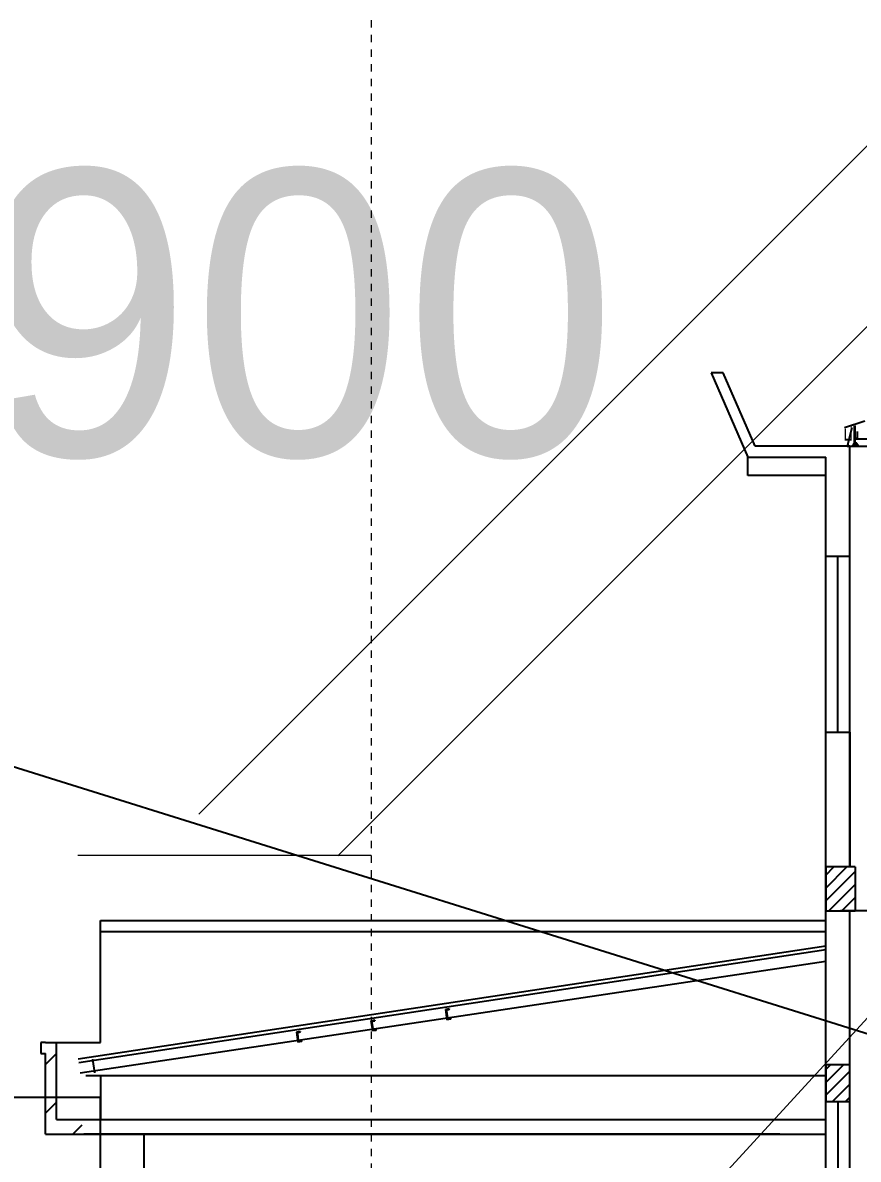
# Model space of a CAD drawing. Header units: inches. Extents: x 444671 to 463716, y 1783086 to 1794968.
# Drawn here: x 458194.8 to 458206.21, y 1789121.81 to 1789137.32 of the extents above; entities that cross this region are included whole.
import ezdxf

# ---------------------------------------------------------------- set-up
doc = ezdxf.new("R2010")
doc.units = ezdxf.units.IN
doc.header["$MEASUREMENT"] = 0
doc.linetypes.add('CENTER', pattern=[2, 1.25, -0.25, 0.25, -0.25])
for name, color, linetype in [('CONGTRINH', 2, 'Continuous'), ('khoanmoi', 3, 'Continuous'), ('Tam', 1, 'CENTER')]:
    doc.layers.add(name, color=color, linetype=linetype)
for name, color, linetype, lineweight in [('doi', 33, 'Continuous', 25), ('DVL', 7, 'Continuous', 18), ('nuocngam', 5, 'Continuous', 20), ('tham', 145, 'Continuous', 13), ('thoc', 252, 'Continuous', 13)]:
    doc.layers.add(name, color=color, linetype=linetype, lineweight=lineweight)
doc.styles.add('VNTHUONG', font='')
doc.styles.get('VNTHUONG').set_extended_font_data('.VnTime')
doc.linetypes.add('_lA1', pattern='A,2,-0.2,["x",Standard,S=0.1,R=0,X=-0.1,Y=-0.05],-0.1', length=2.3)
pattern_1 = [(44.99999666494666, (-946.5951823234791, 33.96054095588624), (-0.08838835184653966, 0.08838834155678174), [])]

# ---------------------------------------------------------------- blocks, each defined once
blk = doc.blocks.new('A$C7D350064')
at = {"layer": 'CONGTRINH'}
h = blk.add_hatch(dxfattribs=at)
h.set_pattern_fill('ANSI31', color=256, scale=1000, style=0)
h.set_pattern_definition(pattern_1)
h.paths.add_polyline_path([(-12.59985756338574, 87.44677179399878), (-12.26985754811903, 87.44677179399878), (-12.26985754823545, 86.8467718353495), (-12.59985756332753, 86.8467718353495)])
h.paths.add_polyline_path([(-12.26985754771158, 87.44677179399878), (-12.19985754485242, 87.44677179399878), (-12.19985754485242, 86.8467718353495), (-12.26985754765337, 86.8467718353495)])
h = blk.add_hatch(dxfattribs=at)
h.set_pattern_fill('SACNCR', color=256, scale=5000, style=0)
h.set_pattern_definition([(44.99999666494666, (-11.78734306420665, -2.685118984431028), (-0.3314563194245237, 0.3314562808379315), []), (44.99999666494666, (-11.4558867434389, -2.685118984431028), (-0.3314563194245237, 0.3314562808379315), [0, -0.4687499949795901])])
edge = h.paths.add_edge_path()
edge.add_line((-23.2498580699903, 84.09831819077954), (-23.2498580699903, 83.7983182114549))
edge.add_line((-23.2498580699903, 83.7983182114549), (-22.74985804624157, 83.7983182114549))
edge.add_line((-22.74985804624157, 83.7983182114549), (-22.74985804624157, 83.96514423238114))
edge.add_ellipse((-22.65640694694594, 84.04808255750686), major_axis=(-0.08835121324727192, 0.08835121324727191), ratio=0.9999999922014468, start_angle=68.4708341967571, end_angle=86.58921780960418, ccw=False)
edge.add_line((-22.77101664664224, 83.99831819767132), (-23.09985806286568, 83.99831819767132))
edge.add_line((-23.09985806286568, 83.99831819767132), (-23.09985806286568, 85.04831812530756))
edge.add_line((-23.09985806286568, 85.04831812530756), (-23.17485690576723, 85.04831812530756))
edge.add_line((-23.17485690576723, 85.04831812530756), (-23.24985574866878, 85.04831812530756))
edge.add_line((-23.24985574866878, 85.04831812530756), (-23.30985575151863, 85.04831812530756))
edge.add_line((-23.30985575151863, 85.04831812530756), (-23.30985575151863, 84.89831813564524))
edge.add_line((-23.30985575151863, 84.89831813564524), (-23.2498580699903, 84.89831813564524))
edge.add_line((-23.2498580699903, 84.89831813564524), (-23.2498580699903, 84.09831819077954))
h = blk.add_hatch(dxfattribs=at)
h.set_pattern_fill('ANSI31', color=256, scale=1000, style=0)
h.set_pattern_definition(pattern_1)
h.paths.add_polyline_path([(-12.59985756315291, 84.74635361297987), (-12.26985754806083, 84.74635361297987), (-12.26985754806083, 84.24635364743881), (-12.5998575630947, 84.24635364743881)])
for p, q in [((-13.99921153648756, 94.18668702268042), (-14.16464291984448, 94.18668702244759)), ((-14.16464291984448, 94.18668702244759), (-13.66319099126849, 93.03473247564398)), ((-13.56305539951427, 93.1847324653063), (-13.99921153648756, 94.18668702268042)), ((-12.34542908938602, 93.44272644841112), (-12.06813098024577, 93.53272644244134)), ((-12.33782908902504, 93.41315062344074), (-12.32782908855006, 93.41315062344074)), ((-12.33782908902504, 93.39815062447451), (-12.32782908855006, 93.39815062447451)), ((-12.33782908902504, 93.38315062550828), (-12.32782908855006, 93.38315062550828)), ((-12.33782908902504, 93.36815062654205), (-12.32782908855006, 93.36815062654205)), ((-12.29738757765153, 93.20812037005089), (-12.23738757485989, 93.44272644864395)), ((-12.25982908532023, 93.45815062033944), (-12.24982908484526, 93.45815062033944)), ((-12.25982908532023, 93.4431506213732), (-12.24982908484526, 93.4431506213732)), ((-12.25982908532023, 93.42815062240697), (-12.24982908484526, 93.42815062240697)), ((-12.25982908532023, 93.41315062344074), (-12.24982908484526, 93.41315062344074)), ((-12.25982908532023, 93.39815062447451), (-12.24982908484526, 93.39815062447451)), ((-12.25982908532023, 93.38315062550828), (-12.24982908484526, 93.38315062550828)), ((-12.25982908532023, 93.36815062654205), (-12.24982908484526, 93.36815062654205)), ((-12.21942908340134, 93.4561349011492), (-12.20942908292636, 93.4561349011492)), ((-12.21942908340134, 93.44113490218297), (-12.20942908292636, 93.44113490218297)), ((-12.21942908340134, 93.42613490321673), (-12.20942908292636, 93.42613490321673)), ((-12.21942908340134, 93.41315062344074), (-12.20942908292636, 93.41315062344074)), ((-12.21942908340134, 93.39815062447451), (-12.20942908292636, 93.39815062447451)), ((-12.21942908340134, 93.38315062550828), (-12.20942908292636, 93.38315062550828)), ((-12.21942908340134, 93.36815062654205), (-12.20942908292636, 93.36815062654205)), ((-12.19142908207141, 93.4561349011492), (-12.20142908254638, 93.4561349011492)), ((-12.19142908207141, 93.44113490218297), (-12.20142908254638, 93.44113490218297)), ((-12.19142908207141, 93.42613490321673), (-12.20142908254638, 93.42613490321673)), ((-12.19142908207141, 93.41315062344074), (-12.20142908254638, 93.41315062344074)), ((-12.19142908207141, 93.39815062447451), (-12.20142908254638, 93.39815062447451)), ((-12.19142908207141, 93.38315062550828), (-12.20142908254638, 93.38315062550828)), ((-12.19142908207141, 93.36815062654205), (-12.20142908254638, 93.36815062654205)), ((-12.17342908121645, 93.38872645236552), (-12.17342908121645, 93.2887264592573)), ((-12.33782908902504, 93.35315062757581), (-12.32782908855006, 93.35315062757581)), ((-12.33782908902504, 93.33815062860958), (-12.32782908855006, 93.33815062860958)), ((-12.33782908902504, 93.32315062964335), (-12.32782908855006, 93.32315062964335)), ((-12.33782908902504, 93.30815063067712), (-12.32782908855006, 93.30815063067712)), ((-12.33782908902504, 93.29315063171089), (-12.32782908855006, 93.29315063171089)), ((-12.33782908902504, 93.27815063274466), (-12.32782908855006, 93.27815063274466)), ((-12.32542908843607, 93.27672645985149), (-12.26242908544373, 93.27672645985149)), ((-12.29738757765153, 93.20812037005089), (-12.29738757765153, 93.17272646725178)), ((-12.25982908532023, 93.35315062757581), (-12.24982908484526, 93.35315062757581)), ((-12.25982908532023, 93.33815062860958), (-12.24982908484526, 93.33815062860958)), ((-12.25982908532023, 93.32315062964335), (-12.24982908484526, 93.32315062964335)), ((-12.25982908532023, 93.30815063067712), (-12.24982908484526, 93.30815063067712)), ((-12.25982908532023, 93.29315063171089), (-12.24982908484526, 93.29315063171089)), ((-12.25982908532023, 93.27815063274466), (-12.24982908484526, 93.27815063274466)), ((-12.23447530693375, 93.2009305646643), (-12.23447530693375, 93.1929264657665)), ((-12.15874663298018, 93.2009305646643), (-12.23447530693375, 93.2009305646643)), ((-12.22742908395594, 93.21596994693391), (-12.22742908395594, 93.20112646534108)), ((-12.21942908340134, 93.35315062757581), (-12.20942908292636, 93.35315062757581)), ((-12.21942908340134, 93.33815062860958), (-12.20942908292636, 93.33815062860958)), ((-12.21942908340134, 93.32315062964335), (-12.20942908292636, 93.32315062964335)), ((-12.21942908340134, 93.30815063067712), (-12.20942908292636, 93.30815063067712)), ((-12.21942908340134, 93.29315063171089), (-12.20942908292636, 93.29315063171089)), ((-12.21942908340134, 93.27815063274466), (-12.20942908292636, 93.27815063274466)), ((-12.21942908340134, 93.26315063377842), (-12.20942908292636, 93.26315063377842)), ((-12.21942908340134, 93.24815063481219), (-12.20942908292636, 93.24815063481219)), ((-12.21942908340134, 93.23315063584596), (-12.20942908292636, 93.23315063584596)), ((-12.21261761232745, 93.20112646534108), (-12.21261761232745, 93.21604653634131)), ((-12.18742908211425, 93.24093131441623), (-12.20742908300599, 93.24093131441623)), ((-12.20742908300599, 93.24093131441623), (-12.20742908300599, 93.22093397309072)), ((-12.18742908211425, 93.22093397332355), (-12.20742908300599, 93.22093397309072)), ((-12.19142908207141, 93.35315062757581), (-12.20142908254638, 93.35315062757581)), ((-12.19142908207141, 93.33815062860958), (-12.20142908254638, 93.33815062860958)), ((-12.19142908207141, 93.32315062964335), (-12.20142908254638, 93.32315062964335)), ((-12.19142908207141, 93.30815063067712), (-12.20142908254638, 93.30815063067712)), ((-12.19142908207141, 93.29315063171089), (-12.20142908254638, 93.29315063171089)), ((-12.19142908207141, 93.26315063377842), (-12.20142908254638, 93.26315063377842)), ((-12.19142908207141, 93.24815063481219), (-12.20142908254638, 93.24815063481219)), ((-12.19142908207141, 93.23315063584596), (-12.20142908254638, 93.23315063584596)), ((-12.18793129903497, 93.28122645965777), (-12.18793129903497, 93.28922645910643)), ((-12.17793787748087, 93.28922645910643), (-12.18793129903497, 93.28922645910643)), ((-12.00542907323688, 93.28122645965777), (-12.18793129903497, 93.28122645965777)), ((-12.18742908211425, 93.24093131441623), (-12.18742908211425, 93.22093397332355)), ((-12.18224055273458, 93.20112646534108), (-12.18224055273458, 93.21604653634131)), ((-12.16742908110609, 93.21596994693391), (-12.16742908110609, 93.20112646534108)), ((-12.16566262941342, 93.28180427011102), (-12.16566262941342, 93.28922645910643)), ((-12.15874663298018, 93.1929264657665), (-12.15874663298018, 93.2009305646643)), ((-12.2698575486429, 93.18472646642476), (-13.56305539951427, 93.1847324653063)), ((-12.29738757765153, 93.18472646642476), (-11.89985753106885, 93.18472646642476)), ((-12.26985754771158, 87.44677179399878), (-12.26985754823545, 93.18478946550749)), ((-12.26985754771158, 87.44677179399878), (-12.26985754905036, 93.18478946550749)), ((-12.26985754905036, 93.18472646642476), (-11.89985753106885, 93.18472646642476)), ((-12.24416486156406, 93.1929264657665), (-12.24416486156406, 93.18472646642476)), ((-12.24416486156406, 93.1929264657665), (-12.15061028429773, 93.1929264657665)), ((-12.23447530693375, 93.1929264657665), (-12.15874663298018, 93.1929264657665)), ((-13.66319099126849, 93.03473247564398), (-12.59985756431706, 93.03473247564398)), ((-13.66319094185019, 92.78486492508091), (-13.66319099126849, 93.03473247564398)), ((-12.59985756303649, 77.79831527243368), (-12.59985756431706, 93.03473247564398)), ((-12.59985756425885, 92.78486493439414), (-13.66319094185019, 92.78486492508091)), ((-12.59985756519018, 91.68478958518244), (-12.26985754957423, 91.68478958518244)), ((-12.4348575565964, 89.28478975058533), (-12.4348575565964, 91.68478958518244)), ((-12.59985756437527, 86.8467718353495), (-12.59985756437527, 89.28478975058533)), ((-12.59985756437527, 89.28478975058533), (-12.26985754870111, 89.28478975058533)), ((-12.26985754870111, 89.28478975058533), (-12.26985754893394, 87.44677179399878)), ((-12.19985754485242, 87.44677179399878), (-12.59985756379319, 87.44677179399878)), ((-12.59985756379319, 87.44677179399878), (-12.59985756379319, 86.8467718353495)), ((-12.19985754485242, 87.44677179399878), (-12.19985754485242, 86.8467718353495)), ((-12.59985756379319, 86.8467718353495), (-12.19985754485242, 86.8467718353495)), ((-10.65137471584603, 86.8467718353495), (-12.39985755470116, 86.8467718353495)), ((-12.26985754852649, 77.79831527243368), (-12.26985754776979, 86.8467718353495)), ((-22.49985803436721, 85.04831812530756), (-22.49985803436721, 86.71288938610815)), ((-22.49985803436721, 86.71288938610815), (-12.59985756379319, 86.71288938610815)), ((-22.49985803436721, 86.56288939644583), (-12.59985756373499, 86.56288939644583)), ((-12.59985756373499, 86.36304991366342), (-22.80287667264929, 84.82386216451414)), ((-12.59985756373499, 86.31248417845927), (-22.79541825631168, 84.7744215768762)), ((-22.7745102334884, 84.63582581002265), (-12.59985756373499, 86.1611964830663)), ((-17.73791038931813, 85.50715763517655), (-17.78983016929124, 85.49937388929538)), ((-17.78983016929124, 85.49937388929538), (-17.76907351147383, 85.36092115892097)), ((-17.7773504749639, 85.47514803428203), (-17.76424661249621, 85.3877415957395)), ((-17.76424793718616, 85.4947301375214), (-17.73860258783679, 85.50107682263479)), ((-17.73791038931813, 85.50715763517655), (-17.73729233408812, 85.50303503288887)), ((-18.75480043888092, 85.35375356022269), (-18.80672021885403, 85.34596981457435)), ((-18.80672021879582, 85.34596981457435), (-18.78596356103662, 85.20751708419994)), ((-18.79424052452669, 85.32174395956099), (-18.781136662059, 85.23433752101846)), ((-18.78113798674894, 85.34132606280036), (-18.75549263739958, 85.34767274791375)), ((-18.75480043888092, 85.35375356022269), (-18.75418238359271, 85.34963095816784)), ((-17.71715373155894, 85.36870490480214), (-17.76907351147383, 85.36092115892097)), ((-17.74597771896515, 85.3728626568336), (-17.71959867619444, 85.37431540084071)), ((-17.71715373155894, 85.36870490480214), (-17.71777178678894, 85.37282750685699)), ((-19.77169048844371, 85.20034948550165), (-19.82361026835861, 85.19256573985331)), ((-19.82361026835861, 85.19256573985331), (-19.80285361054121, 85.05411300924607)), ((-19.81113057403127, 85.16833988483995), (-19.79802671156358, 85.08093344629742)), ((-19.79802803625353, 85.18792198807932), (-19.77238268690417, 85.19426867319271)), ((-19.77169048844371, 85.20034948550165), (-19.7710724331555, 85.1962268834468)), ((-18.73404378106352, 85.21530082984827), (-18.78596356103662, 85.20751708419994)), ((-18.76286776852794, 85.21945858187973), (-18.73648872569902, 85.22091132588685)), ((-18.73404378106352, 85.21530082984827), (-18.73466183635173, 85.21942343213595)), ((-23.24985574866878, 85.04831812530756), (-23.30985575151863, 85.04831812530756)), ((-23.30985575151863, 85.04831812530756), (-23.30985575151863, 84.89831813564524)), ((-23.24985194113106, 85.04831812530756), (-23.24985574866878, 85.04831812530756)), ((-23.24985574866878, 85.04831812530756), (-23.09985806286568, 85.04831812530756)), ((-23.17485690576723, 85.04831812530756), (-22.49985803436721, 85.04831812530756)), ((-23.09985806286568, 83.99831819767132), (-23.09985806286568, 85.04831812530756)), ((-19.75128085102187, 85.06419186596759), (-19.8031948042335, 85.05636935285293)), ((-19.78010793513386, 85.06832809350453), (-19.75372998445528, 85.06980053475127)), ((-19.75128085102187, 85.06419186596759), (-19.75190198456403, 85.06831400538795)), ((-23.30985575151863, 84.89831813564524), (-23.24985841062153, 84.89831813564524)), ((-23.2498580699903, 84.09831819077954), (-23.2498580699903, 84.89831813564524)), ((-22.57451022398891, 84.63582581002265), (-22.6028766631498, 84.82386216451414)), ((-12.26985754806083, 84.74635361297987), (-12.59985756361857, 84.74635361297987)), ((-12.59985756361857, 84.74635361297987), (-12.59985756361857, 84.24635364743881)), ((-12.26985754806083, 84.24635364743881), (-12.26985754806083, 84.74635361297987)), ((-22.6998580438667, 84.5983181563206), (-12.59985756356036, 84.5983181563206)), ((-22.49985803436721, 84.5983181563206), (-22.49985803436721, 83.99831819767132)), ((-22.49985803436721, 84.2983215295244), (-30.49985841434682, 84.2983215295244)), ((-22.49985803436721, 77.79832197749056), (-22.49985803436721, 84.2983215295244)), ((-12.59985756361857, 84.24635364743881), (-12.26985754806083, 84.24635364743881)), ((-12.43485755578149, 84.24635364743881), (-12.4348575558397, 78.99831518973224)), ((-23.2498580699903, 83.7983182114549), (-23.2498580699903, 84.09831819077954)), ((-23.09985806286568, 83.99831819767132), (-22.49985803436721, 83.99831819767132)), ((-22.6998580438667, 83.99831819767132), (-12.59985756356036, 83.99831819767132)), ((-23.2498580699903, 83.7983182114549), (-22.49985803436721, 83.7983182114549)), ((-22.72469684865791, 83.7983182114549), (-12.59985756350216, 83.7983182114549)), ((-13.22469639743213, 83.7983182114549), (-22.72469684865791, 83.7983182114549)), ((-21.89985800586874, 77.79831862496212), (-21.89985800586874, 83.7983182114549))]:
    blk.add_line(p, q, dxfattribs=at)
for centre, major_axis, ratio, start_param, end_param in [((-12.19742908253102, 93.13787222118117), (-0.0591576514566903, 0.0591576514566903), 0.999999999960745, -0.665582463528015, -0.4186436398454667), ((-12.21992923051585, 93.19780704495497), (0.01389494228381787, 0.01389494228381787), 0.9999999999920927, 0.4041442209729685, 1.176993931832552), ((-12.19736801937688, 93.16178136202507), (0.03954708278097005, 0.03954708278097005), 0.9999999999998367, 0.5115055372261672, 1.061559695636481), ((-12.19742908253102, 93.13787222118117), (0.05915765145717528, 0.05915765145717528), 0.9999999999816597, 0.4186436400929356, 0.6655824638898599), ((-12.1749289346044, 93.19780704495497), (0.01389494228441085, 0.01389494228441085), 0.9999999999442261, 0.393802395296792, 1.166652106051237), ((-17.76004388165893, 85.47774261632003), (-0.01237436851574229, 0.01237436851574229), 0.999999999840051, -0.5427935674406874, 0.934208602992034), ((-17.73902299342444, 85.50277557480149), (0.001237436879350585, 0.001237436879350584), 0.9999999822557174, 4.169595433842948, 5.646597508537194), ((-18.77693393116351, 85.32433854159899), (0.0123743685867791, 0.01237436858677909), 0.9999999901981618, 1.028002766988943, 2.505004925025013), ((-18.75591304292902, 85.34937150008045), (0.001237436870748065, 0.001237436870748065), 0.9999999873433203, 4.169595399305282, 5.646597510969162), ((-17.74694001919124, 85.3903361777775), (0.01237436853706393, 0.01237436853706393), 0.9999999969498644, 2.505004928252451, 3.982007156495485), ((-17.71950244612526, 85.37256804853678), (0.001237436931917099, 0.001237436931917098), 0.9999999661405613, 5.646597637340938, 7.123599845381311), ((-19.7938239807263, 85.17093446664512), (-0.01237436858804068, 0.01237436858804068), 0.9999999996567072, -0.5427935707179681, 0.9342085899221089), ((-19.77280309249181, 85.19596742512658), (-0.001237436816448075, 0.001237436816448076), 0.9999999631899257, 2.598799114881178, 4.075801339395955), ((-18.76383006869582, 85.23693210305646), (-0.01237436870236428, 0.01237436870236428), 0.9999999878839181, 0.9342086082141448, 2.411210818110617), ((-18.73639249568805, 85.21916397381574), (0.001237436852216444, 0.001237436852216444), 0.9999999996381743, 5.646597648421999, 7.123599802838614), ((-19.78108328289818, 85.08580089104362), (0.01237436857951545, 0.01237436857951544), 0.9999999889356388, 2.50575163776149, 3.98275387923307), ((-19.75363244966138, 85.06805325509049), (-0.001237436875059662, 0.001237436875059662), 0.9999999044534573, 4.07654793705402, 5.553550165982711)]:
    blk.add_ellipse(centre, major_axis=major_axis, ratio=ratio, start_param=start_param, end_param=end_param, dxfattribs=at)
at = {"layer": 'doi', "linetype": '_lA1', "ltscale": 20, "flags": 128}
blk.add_lwpolyline([(-178.2734188441536, 122.3101809478831), (-171.065219511569, 118.7018509730697), (-157.3768200608902, 111.0663365214132), (-150.3441687797313, 107.3424234220292), (-145.3551912104595, 105.4804668722209), (-134.3333693009336, 101.0767820803449), (-126.2187778087682, 98.07362788333558), (-119.9675499630393, 96.15163573250175), (-117.5632561203092, 95.85131557448767), (-116.0317779330071, 96.08458729088306), (-110.9225936534349, 96.92546477983706), (-102.6877954509691, 98.54713677265681), (-98.05943801254034, 99.08774148765951), (-95.71524752501864, 99.08774148765951), (-89.16350290353876, 98.60721975797787), (-83.1526884783525, 97.76634226879105), (-76.99684377916856, 95.89306092937477), (-69.00716829072917, 94.49722135579214), (-65.37789942638483, 93.99120700289495), (-63.56330490345135, 93.18998997029848), (-60.60922100738389, 93.6116607002914), (-58.11936169763794, 93.52731707761995), (-44.01031857950147, 91.70075641898438), (-36.59214378532488, 91.29642825410701), (-25.59977491432801, 89.4095476900693), (-11.74479418585543, 85.08286199183203), (-1.494178939494304, 80.29835152742453), (6.695521791989449, 76.6417711742688), (16.33911709696986, 74.82231812435202), (27.1965926476405, 72.32896900479682), (35.08689406281337, 72.19420874468051), (47.52661238762084, 72.72912737261504), (52.92162683291826, 72.79650750290602), (60.27235496690264, 72.39217933802865), (63.91399570385693, 71.85309091280214), (66.4092028553132, 70.97705445298925), (71.93911062082043, 69.69668982806616)], dxfattribs=at)
at = {"layer": 'khoanmoi', "linetype": 'ByBlock', "lineweight": 13, "ltscale": 0.03}
blk.add_lwpolyline([(-18.80606204090873, 101.6005508662201), (-18.80606204090873, 71.60055086622015)], dxfattribs=at)
at = {"layer": 'nuocngam'}
blk.add_lwpolyline([(-18.80606204090873, 78.00114050763659), (-11.2262250232161, 86.26193375932053), (3.939921296376269, 86.26193375932053)], dxfattribs=at)
at = {"layer": 'tham'}
blk.add_lwpolyline([(-18.80606204131618, 87.60055086622015), (-22.80606204131618, 87.60055086622015)], dxfattribs=at)
at = {"layer": 'thoc'}
for p, q in [((-10.78671620419482, 98.53423271328211), (-21.15366863342933, 88.16728028398938)), ((-8.969944483600557, 97.88577785412781), (-19.25825822912157, 87.5974641086068))]:
    blk.add_line(p, q, dxfattribs=at)
at = {"layer": 'DVL', "insert": (-34.44568709691521, 96.95562893105671), "char_height": 3.9, "width": 40, "attachment_point": 1, "style": 'VNTHUONG'}
blk.add_mtext('{\\fGeo TimesP|b0|i0|c0|p34;¾=1900}', dxfattribs=at)

msp = doc.modelspace()

# ---------------------------------------------------------------- block references
at = {"layer": 'Tam'}
msp.add_blockref('A$C7D350064', (458218.3630074381, 1789038.354758239), dxfattribs=at)

doc.saveas('drawing.dxf')
